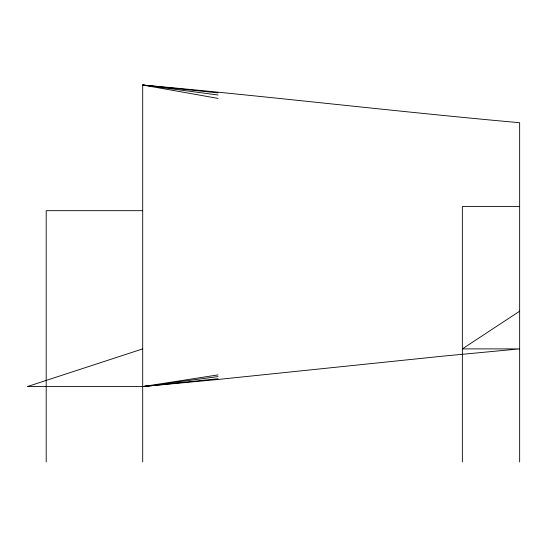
<?xml version="1.0" encoding="UTF-8"?>
<svg xmlns="http://www.w3.org/2000/svg" width="547" height="547" viewBox="0 0 547 547"><rect width="100%" height="100%" fill="white"/><g stroke="black" fill="none" stroke-linecap="round" stroke-linejoin="round"><path stroke-width="0.82" d="M519.65 311.195L462.352 348.89L519.65 348.89L444.273 356.008L218.075 379.468L142.699 386.585L27.35 386.585L142.699 348.89M146.883 385.84L142.699 386.585L218.062 378.736M218.021 374.907L142.699 386.585L218.034 376.603M519.65 206.534L462.352 206.534L462.352 461.976M142.699 210.677L46.201 210.677L46.201 461.976M218.075 92.874L142.699 85.024L142.699 461.976M218.068 95.007L142.699 85.024L218.041 98.398M146.042 85.544L142.699 85.024C268.474 96.32 393.874 111.424 519.65 122.719L519.65 461.976M148.558 85.934L150.227 86.194"/></g></svg>
